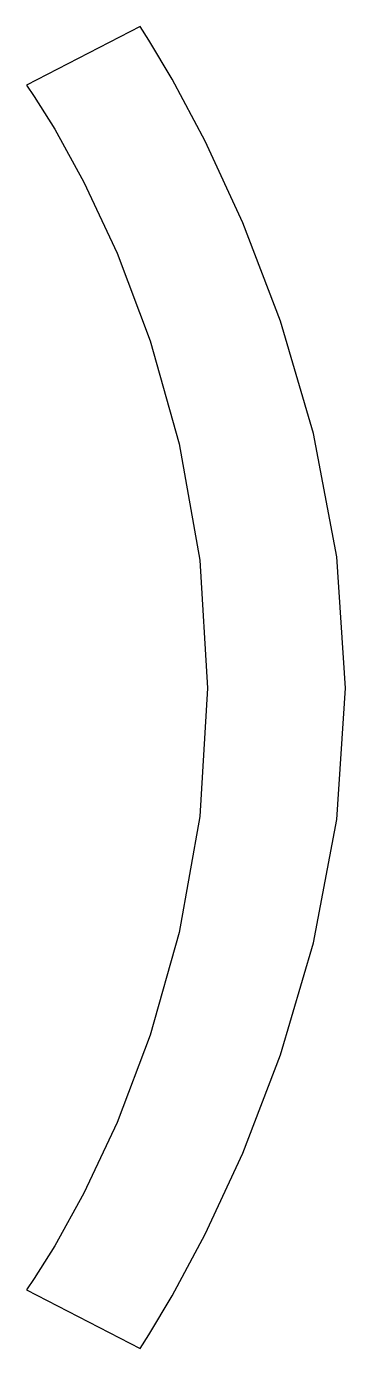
# Model space of a CAD drawing. Extents: x 0 to 0.36, y 0 to 1.47.
import ezdxf

# ---------------------------------------------------------------- set-up
doc = ezdxf.new("R2010")
doc.units = 0
doc.layers.get('0').update_dxf_attribs({"linetype": 'CONTINUOUS'})

msp = doc.modelspace()

# ---------------------------------------------------------------- linework, layer by layer
at = {"color": 0}
for p, q in [((0.1264, 1.4735), (-0.0001, 1.408)), ((0.1362, 1.4583), (0.1264, 1.4735)), ((0.1621, 1.4146), (0.1362, 1.4583)), ((0.1987, 1.3457), (0.1621, 1.4146)), ((-0.0001, 1.408), (0.0085, 1.3955)), ((0.0085, 1.3955), (0.0314, 1.3589)), ((0.0314, 1.3589), (0.0636, 1.3001)), ((0.2408, 1.2548), (0.1987, 1.3457)), ((0.0636, 1.3001), (0.1007, 1.2208)), ((0.2828, 1.1452), (0.2408, 1.2548)), ((0.1007, 1.2208), (0.1377, 1.123)), ((0.3194, 1.02), (0.2828, 1.1452)), ((0.1377, 1.123), (0.17, 1.0084)), ((0.3453, 0.8825), (0.3194, 1.02)), ((0.17, 1.0084), (0.1928, 0.8787)), ((0.1928, 0.8787), (0.2015, 0.7359)), ((0.3551, 0.7359), (0.3453, 0.8825)), ((0.2015, 0.7359), (0.1928, 0.5932)), ((0.3453, 0.5895), (0.3551, 0.7359)), ((0.1928, 0.5932), (0.17, 0.4638)), ((0.3194, 0.4522), (0.3453, 0.5895)), ((0.17, 0.4638), (0.1377, 0.3495)), ((0.2828, 0.3273), (0.3194, 0.4522)), ((0.1377, 0.3495), (0.1007, 0.252)), ((0.2408, 0.218), (0.2828, 0.3273)), ((0.1007, 0.252), (0.0636, 0.1731)), ((0.1987, 0.1274), (0.2408, 0.218)), ((0.0636, 0.1731), (0.0314, 0.1145)), ((0.1621, 0.0588), (0.1987, 0.1274)), ((0.0314, 0.1145), (0.0085, 0.0781)), ((0.0085, 0.0781), (-0.0001, 0.0655)), ((-0.0001, 0.0655), (0.1264, 0.0001)), ((0.1362, 0.0153), (0.1621, 0.0588)), ((0.1264, 0.0001), (0.1362, 0.0153))]:
    msp.add_line(p, q, dxfattribs=at)

doc.saveas('drawing.dxf')
